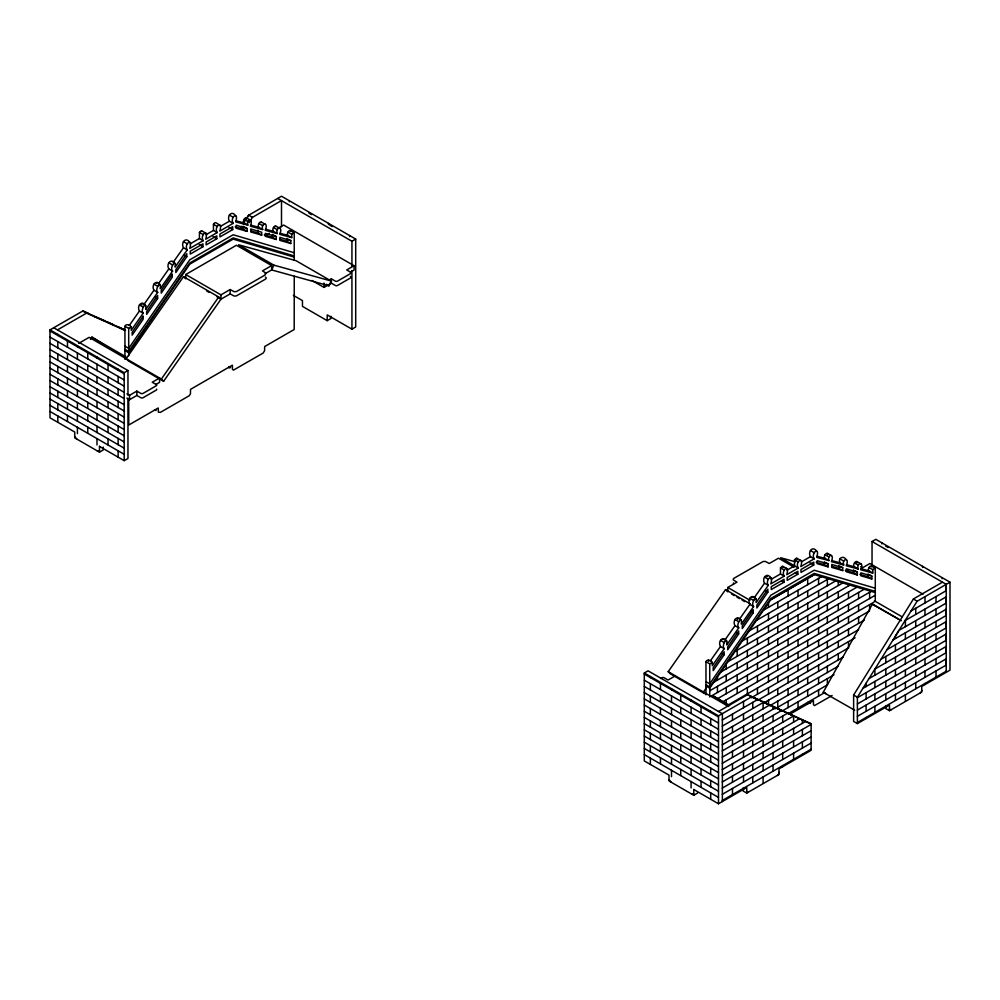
<?xml version="1.0" encoding="UTF-8"?>
<svg xmlns="http://www.w3.org/2000/svg" width="1000" height="1000" viewBox="0 0 1000 1000"><rect width="100%" height="100%" fill="white"/><g stroke="black" fill="none" stroke-linecap="round" stroke-linejoin="round"><path stroke-width="1.5" d="M67.463 421.425L67.463 415.412M67.463 409.025L67.463 403.013M67.463 396.625L67.463 390.613M67.463 371.825L67.463 365.825M67.463 359.425L67.463 353.438M67.463 347.038L67.463 341.037M87.75 433.125L87.75 427.125M87.75 420.737L87.75 414.725M87.75 408.338L87.75 402.325M87.75 383.537L87.75 377.537M87.75 371.138L87.75 365.138M87.75 358.75L87.75 352.75M108.038 370.462L108.038 364.462M660.462 763.787L660.462 757.788M660.462 751.388L660.462 745.387M660.462 738.988L660.462 732.987M660.462 714.2L660.462 708.188M660.462 701.8L660.462 695.8M732.475 794.475L732.475 788.475M732.475 782.075L732.475 776.075M732.475 769.675L732.475 763.675M732.475 757.288L732.475 751.275M732.475 744.887L732.475 738.875M732.475 732.487L732.475 726.488M732.475 720.088L732.475 714.087M747.362 693.975L747.362 687.625M747.362 681.575L747.362 675.225M768.5 704.038L768.5 700.225M768.487 694.175L768.5 687.825M768.487 681.775L768.5 675.425M768.487 669.388L768.5 663.025M777.75 707.138L777.75 701.125M777.75 694.737L777.75 688.725M777.75 682.337L777.75 676.338M777.75 645.15L777.75 639.15M777.75 632.75L777.75 626.75M777.75 620.35L777.75 614.35M777.75 607.962L777.75 601.95M793.6 759.262L793.6 753.188M793.6 746.862L793.6 740.788M793.6 734.463L793.6 728.388M793.6 722.075L793.6 715.987L787.525 713.25L722.262 750.925M798.037 707.825L798.037 701.812M798.037 695.425L798.037 689.412M798.037 683.025L798.037 677.025M798.037 670.625L798.037 664.625M798.037 633.438L798.037 627.438M798.037 621.038L798.037 615.037M798.037 608.638L798.037 602.638M798.037 596.25L798.037 590.237M848.5 647.987L848.5 641.637M848.5 635.588L848.5 629.237M848.5 623.188L848.5 616.838M858.587 598.475L858.6 592.475M869.625 609.725L869.625 604.637M895.45 700.387L895.45 694.375M895.45 687.987L895.45 681.975M895.45 675.588L895.45 669.575M895.45 663.188L895.45 657.188M895.45 650.788L895.45 644.788M915.738 688.675L915.738 682.663M915.738 676.275L915.738 670.263M915.738 663.875L915.738 657.875M915.738 651.475L915.738 645.475M915.738 639.075L915.738 633.075M915.738 626.688L915.738 620.688M915.738 614.288L915.738 608.288M294.25 260.075L294.225 232.787L291.85 233.988L291.725 237.587L279.762 234.375C283.688 224.963 274.85 227.537 277.213 233.55L265.238 230.325C269.163 220.9 260.3 223.525 262.688 229.537L250.387 226.188C253.938 217.113 245.925 219.013 247.838 225.1L235.725 221.912C239.288 210.4 229.325 217.225 233.175 223.363L219.775 231.112C223.337 219.55 213.375 226.513 217.213 232.575L205.725 239.213C209.188 227.138 199.425 235.125 203.175 240.688L189.775 248.425C193.238 236.287 183.463 244.387 187.225 249.913L175.113 267.075C176.337 257.538 169.137 268.312 172.562 271.112L160.263 288.675C161.675 278.8 154.312 289.188 157.713 292.4L145.738 309.462C147.125 299.613 139.787 310.038 143.188 313.225L131.225 330.25L131.225 326.912C130.075 324.475 124.887 323.363 124.938 326.912L124.938 359.375M131.225 326.912L128.7 328.413L128.7 355.65M691.087 701.125L691.087 700.013M875.288 601.425L875.288 568.3L872.887 569.45L872.763 573.05L860.8 569.825C864.725 560.425 855.888 563 858.25 569.012L846.275 565.788C850.2 556.362 841.338 558.975 843.725 565L831.425 561.65C834.975 552.562 826.963 554.475 828.875 560.55L816.762 557.375C820.337 545.862 810.375 552.688 814.212 558.825L800.812 566.562C804.375 555.013 794.425 561.975 798.263 568.038L786.762 574.675C790.225 562.587 780.462 570.588 784.212 576.15L770.812 583.888C774.275 571.75 764.5 579.85 768.263 585.375L756.15 602.537C757.375 593 750.175 603.775 753.6 606.575L741.3 624.125C742.712 614.25 735.362 624.65 738.75 627.863L726.775 644.925C728.162 635.075 720.825 645.5 724.225 648.688L712.262 665.713L712.262 662.375C711.1 659.912 705.938 658.825 705.975 662.375L705.975 694.825M712.262 662.375L709.737 663.875L709.737 697M710.688 711.325L710.688 712.438M922.588 566.35L922.588 567.475M942.175 578.737L942.188 577.663M145.738 305.613C141.675 299.6 136.525 306.275 139.425 311.05L129.238 325.55M160.263 284.788C156.2 278.775 151.05 285.462 153.95 290.238L143.763 304.738M175.113 263.5C171.05 257.488 165.912 264.175 168.8 268.95L158.338 283.875M189.775 242.3C185.712 236.287 180.562 242.963 183.463 247.738L173.162 262.337M726.775 641.062C722.638 634.987 717.625 641.8 720.462 646.513L710.275 661.012M741.3 620.25C737.237 614.237 732.1 620.925 734.987 625.688L724.8 640.2M756.15 598.962C751.912 592.837 747.1 599.738 749.837 604.4L739.375 619.325M770.812 577.762C766.75 571.75 761.6 578.425 764.5 583.2L754.2 597.8M201.962 231.35L201.137 230.763L199.462 232.338L199.412 238.512L190.113 243.888M783 567.587L782.425 566.175L780.5 567.8L780.45 573.975L771.15 579.338M205.95 234.737L213.45 230.413L213.463 224.3L214.587 222.938L215.675 222.613L219.75 225.037M99.475 450.8L97.275 450.887M693.775 794.038L691.75 794.087M57.812 335.513L57.812 334.387M77.412 346.825L77.412 345.7M786.988 570.2L794.488 565.862L794.538 559.637L796.525 558.05L797.025 559.538M220.475 226.35L229.412 221.2C226.475 216.388 231.65 209.7 235.7 215.825M801.513 561.812L810.45 556.65C807.513 551.85 812.688 545.163 816.737 551.287M262.688 229.537L258.925 227.362C256.65 226.325 260.325 219.825 261.45 222.55M277.213 233.55L273.45 231.375C271.188 230.338 274.862 223.863 275.975 226.588M843.725 565L839.963 562.825C837.638 558.088 843.587 554.875 846.25 559.7M858.25 569.012L854.488 566.838C851.425 565.325 857.325 558.438 857.013 562.837M247.838 225.1L244.075 222.925C241.875 221.825 245.6 215.738 246.6 218.412M828.875 560.55L825.113 558.375C822.212 556.788 828.012 550.375 827.638 554.663M291.725 237.587L287.962 235.413C285.587 234.213 289.988 228.238 290.487 231.337M872.763 573.05L869 570.875C866.637 569.663 871.025 563.7 871.525 566.8M185.725 278.875L185.725 274.525L236.438 245.25L271.65 265.587L271.65 269.938L328.988 285.8L331.225 281.012L273.9 265.15L271.65 269.938L265.075 273.738M854.65 710.2L823.225 692.275L872.325 604.212L875.062 605.65M90.512 339.4L91.875 337.113L125.8 356.788M246.337 218.938L248.688 215.162L252.45 217.338L281.5 200.575L281.5 226.8M885.713 708.512L889.488 710.688L889.488 705.062L857.387 723.587L853.625 721.425L853.625 695.013L913.425 598.95L917.113 601.237L950 582.175L875.8 539.338L872.038 541.512L872.038 566.2M243.3 223.825L244.825 221.375M240.3 228.637L241.8 226.238M246.238 219.112L248.688 215.162M249.175 222.6L252.45 217.338M857.387 723.587L857.387 697.188L917.188 601.125M157.637 298.475L146.675 314.3L146.675 311.413L157.637 295.5L157.637 298.475L155.125 297.025M186.8 256.712L175.837 272.538L175.837 269.65L186.8 253.738L186.8 256.712L184.288 255.263M724.15 654.75L713.188 670.575L713.188 667.688L724.15 651.775L724.15 654.75L721.637 653.3M738.675 633.938L727.712 649.762L727.712 646.875L738.675 630.962L738.675 633.938L736.162 632.487M753.25 612.75L742.288 628.575L742.288 625.688L753.25 609.775L753.25 612.75L750.738 611.3M767.837 592.175L756.875 608L756.875 605.1L767.837 589.2L767.837 592.175L765.325 590.725M185.725 274.525L220.95 294.862L220.95 299.212L218.713 297L183.487 276.675L126.15 358.738L128.387 360.938L163.612 381.275L220.95 299.212L230.162 293.888L234.112 296.062L236.388 295.912L265.712 278.988L266.25 277.975L265.462 277M163.612 381.275L161.375 379.062L218.713 297M704.362 693.462L670.45 673.888L668.2 671.688L725.537 589.625L750.325 603.925M706.075 688.225L703.425 692.013L705.662 694.225M733.475 582.913L733.45 584.438M777.212 775.512L777.337 775.438A2.375 1.375 -60 0 0 778.413 774.312A2.7 1.562 -60 0 0 779.013 772.337M920.188 692.962L920.325 692.887A1.925 1.113 -60 0 0 921.175 692L921.275 691.838A2.2 1.275 -60 0 0 921.737 690.263M722.375 801.538L722.375 713.637M103.238 447.088L103.238 449.975L99.475 452.15L74.725 437.863L74.725 432.013L50 417.825L50 329.875L82.888 310.975L88.963 313.712M248.612 215.287L281.5 196.225L355.7 239.062L355.7 327L351.938 329.175L327.2 314.9L327.2 320.662L330.975 318.488M57.525 329.875L86.575 313.113L125.025 330.475M203 246.713L190.238 254.088L190.238 251.188L203 243.825L203 246.713L199.237 244.55M216.812 238.738L206.137 244.913L206.137 242.013L216.812 235.85L216.812 238.738L213.05 236.562M232.712 229.562L219.95 236.925L219.95 234.037L232.712 226.675L232.712 229.562L228.95 227.387M94.6 316.6L104.55 320.75M78.7 343.375L89.15 337.337L161.375 379.062M265.35 235.613L269.262 233.35M278.412 228.062L283.637 225.05L354.062 265.712L354.062 270.062L350.4 272.175M220.95 294.862L230.162 289.538L234.112 291.712L236.388 291.575L265.138 274.975L266 273.087L262.438 270.912L271.65 265.587M50 329.875L124.2 372.713L127.963 370.538L127.963 395.225M277.738 198.475L351.938 241.238L355.7 239.062M126.862 393.812L129.525 395.35L136.862 391.112L140.775 393.363A1.638 0.95 0 0 0 143 393.425L156.325 385.725A1.5 0.862 0 0 0 156.237 384.55L152.238 382.238L159.575 378L159.575 382.35L155.912 384.462M328.913 280.238L331.35 278.825L335.363 281.137A1.5 0.862 0 0 0 337.4 281.188L350.725 273.488A1.638 0.95 0 0 0 350.625 272.2L346.725 269.95L354.062 265.712M126.862 398.162L129.525 399.7L136.862 395.462L140.775 397.713A1.638 0.95 0 0 0 143 397.762L156.325 390.075A1.5 0.862 0 0 0 156.55 389.15M312.05 280.5L324.012 287.413L331.35 283.175L335.363 285.487A1.5 0.862 0 0 0 337.4 285.538L350.725 277.838A1.638 0.95 0 0 0 350.625 276.55L350.412 276.425M99.475 446.388L124.2 460.662L127.963 458.488L127.963 398.312M725.537 589.625L727.775 591.825L727.775 587.475L737 582.15L733.238 579.875L733.475 578.562L763.2 561.475L765.487 561.462L769.262 563.525L778.487 558.2L794.137 567.238M784.038 582.175L771.275 589.538L771.275 586.65L784.038 579.288L784.038 582.175L781.525 580.725M797.85 574.2L787.175 580.363L787.175 577.475L797.85 571.312L797.85 574.2L795.337 572.75M813.75 565.025L800.987 572.388L800.987 569.5L813.75 562.137L813.75 565.025L809.987 562.85M770.688 599.825L814.338 574.612M697.537 793.088L693.775 795.263L669.025 780.975L669.025 775.125L644.3 760.938L644.3 673L648.062 670.825L722.262 713.662M763.562 610.138L821.462 576.712M756.513 620.363L828.512 578.8M660.638 678.5L662.038 677.688A1.5 0.862 0 0 1 664.075 677.75L668.075 680.05L675.413 675.812M846.312 571.3L848.562 570M749.35 630.75L835.675 580.913M742.3 640.962L842.725 582.987M735.138 651.35L849.887 585.1M728.088 661.575L856.938 587.175M720.925 671.963L864.112 589.288M713.863 682.175L871.162 591.362M709.737 690.8L875.288 595.225M711 696.225L874.15 602.025M717.35 698.8L869.625 610.887M722.425 702.025L864.338 620.087M727.45 705.375L858.6 629.663M718.5 711.488L747.55 694.712L811.112 723.9L811.112 750.3L779.013 768.838L779.013 774.463L746.75 793.088L742.987 790.925L742.987 788.1M913.425 598.95L942.475 582.175M644.3 673L718.5 715.837L751.388 696.925L757.463 699.663L722.262 719.987M751.325 697.738L855.1 637.825M911.038 611L946.237 590.675M757.463 700.45L848.5 647.887M722.262 726.137L763.438 702.362L773.05 706.7L773.05 709.062M905.062 620.6L946.237 596.825M764.538 702.513L843.213 657.087M722.262 732.387L769.5 705.113M946.237 603.075L899 630.35L895.45 636.038L895.45 638.4M769.812 705.713L838.3 666.175M722.262 738.538L775.487 707.8L781.55 710.55L722.262 744.775M893.012 639.95L946.237 609.225M775.025 708.85L833.975 674.825M886.95 649.688L946.237 615.462M781.625 711.287L827.362 684.887M880.975 659.287L946.237 621.613M788.088 713.713L824.737 692.55M789.9 714.237L813.45 700.638L813.475 704.737L814.525 705.575L832.1 695.5M722.262 757.175L793.6 715.987M946.237 627.863L874.9 669.05L874.9 675.125M722.262 763.325L799.575 718.688M868.925 678.65L946.237 634.012M722.262 769.575L805.65 721.425L811.112 723.9L747.55 694.712M862.85 688.4L946.237 640.263M722.262 775.725L811.112 724.425M857.387 697.712L946.237 646.413M722.262 781.963L811.112 730.675M857.387 703.962L946.237 652.663M722.262 788.112L811.112 736.825M857.387 710.113L946.237 658.812M722.262 794.362L811.112 743.062M857.387 716.35L946.237 665.062M722.262 800.512L811.112 749.212M857.387 722.5L946.237 671.213M693.775 789.5L718.5 803.775L746.75 787.463L746.75 793.088M889.488 710.688L921.75 692.062L921.75 686.438L950 670.125L950 582.175M891.287 709.65L891.162 709.725A2.375 1.375 -60 0 1 890.088 709.837A2.7 1.562 -60 0 1 889.488 708.562M748.312 792.2L748.175 792.275A1.925 1.113 -60 0 1 747.325 792.387L747.225 792.325A2.2 1.275 -60 0 1 746.762 791.287M230.562 367.525L229.225 367.925L228.65 366.6M330.5 317.775L330.975 316.35M156.1 410.513L154.525 409.637M810.5 703.438L809.688 701.612M236.038 220.812L244.075 222.925M817.075 556.275L825.113 558.375M287.962 235.413L280.038 233.287M869 570.875L861.075 568.737M265.5 229.237L273.45 231.375M846.538 564.7L854.488 566.838M250.763 225.15L258.925 227.362M831.8 560.6L839.963 562.825M795.425 561.825L780.725 557.762L798.263 568.038M280.188 239.363L287.038 241.35L290.8 243.525L290.8 240.637L288.288 239.188M251.088 230.975L257.938 232.95L261.7 235.125L261.7 232.237L250.738 228.988L250.738 231.95L261.7 235.125M264.288 234.925L272.5 237.312L276.275 239.475L276.275 236.588L272.5 234.412L272.5 237.312M235.125 226.838L243.35 229.213L247.113 231.388L247.113 228.487L243.35 226.325L243.35 229.213M290.8 243.525L279.837 240.35L279.837 237.375L290.8 240.637M276.275 239.475L265.312 236.312L265.312 233.337L276.275 236.588M247.113 231.388L236.15 228.212L236.15 225.238L247.113 228.487M859.85 574.425L868.075 576.812L871.838 578.987L871.838 576.087L869.325 574.637M832.125 566.425L838.975 568.413L842.738 570.588L842.738 567.7L840.225 566.25M845.325 570.388L853.55 572.762L857.312 574.938L857.312 572.05L854.8 570.6M816.162 562.288L824.388 564.675L828.15 566.838L828.15 563.95L825.638 562.5M871.838 578.987L860.875 575.812L860.875 572.837L871.838 576.087M842.738 570.588L831.775 567.413L831.775 564.438L842.738 567.7M857.312 574.938L846.35 571.775L846.35 568.8L857.312 572.05M828.15 566.838L817.188 563.675L817.188 560.7L828.15 563.95M294.25 252.763L233.175 234.762L189.775 259.825L128.7 348.35L124.938 346.175M294.25 255.938L233.175 237.938L189.775 262.987L128.7 351.525L124.938 349.35M294.25 257.125L233.175 239.125L189.775 264.175L128.7 352.713L124.938 350.538M875.288 588.225L814.212 570.225L770.812 595.275L709.737 683.812L705.975 681.637M875.288 591.4L814.212 573.4L770.812 598.45L709.737 686.975L705.975 684.812M875.288 592.587L814.212 574.587L770.812 599.637L709.737 688.175L705.975 686M119.025 327.287L125.1 330.037M125.525 330.225L82.812 310.938L86.575 313.113M106.988 321.85L113.05 324.588M823.225 692.275L825.95 693.713M872.325 604.212L901.15 620.638M729.6 705.35L713.337 696.012L728.925 705.863M308.913 213.125L311.5 214.613M329.738 225.138L332.188 226.562M885.65 546.1L888.175 547.55M872.038 541.512L946.237 584.35L946.237 672.3M923.062 594.225L869.9 563.525L862.562 567.762L860.688 566.675M290.475 230.662L294.25 232.838M871.525 566.125L875.288 568.3M287.962 232.075L291.725 234.25M869 567.537L872.763 569.712M275.975 226.112L279.738 228.287M857.013 561.575L860.775 563.75M273.45 227.525L277.213 229.7M854.488 562.987L858.25 565.163M261.45 222.075L265.212 224.25M258.925 223.487L262.688 225.662M839.963 558.95L843.725 561.112M246.588 217.938L250.362 220.1M827.638 553.387L831.4 555.562M244.075 219.35L247.838 221.513M825.113 554.8L828.875 556.975M229.412 215.075L233.175 217.25M810.45 550.538L814.212 552.712M229.412 221.2L233.175 223.363M810.45 556.65L814.212 558.825M331.225 281.012L296 260.675L238.675 244.812L273.9 265.15M326.375 284.288L328.988 285.8M874.4 600.825L902.312 616.938M797.025 558.325L800.788 560.5M873.075 604.412L900.987 620.525M213.463 224.3L217.225 226.475M794.5 559.763L798.263 561.938M213.45 230.413L217.213 232.575M201.962 230.938L205.725 233.113M783 566.4L786.762 568.575M199.438 232.413L203.2 234.587M780.475 567.875L784.237 570.05M199.412 238.512L203.175 240.688M780.45 573.975L784.212 576.15M293.35 295.363L302.462 300.613L302.462 306.375L327.2 320.662M183.487 241.625L187.25 243.8M764.525 577.087L768.288 579.263M183.463 247.738L187.225 249.913M764.5 583.2L768.263 585.375M168.825 262.825L172.587 265M749.862 598.288L753.625 600.462M727.775 587.475L749.95 600.275M168.8 268.95L172.562 271.112M206.6 290.925L209.213 292.425M217.037 296.95L220.95 299.212M731.688 594.087L734.3 595.588M736.912 597.1L739.513 598.6M742.125 600.112L744.737 601.613M749.837 604.4L753.6 606.575M153.975 284.113L157.738 286.288M735.013 619.575L738.775 621.75M153.95 290.238L157.713 292.4M734.987 625.688L738.75 627.863M853.625 695.013L857.387 697.188M139.45 304.938L143.212 307.113M720.487 640.4L724.25 642.575M139.425 311.05L143.188 313.225M720.462 646.513L724.225 648.688M124.938 326.238L128.7 328.413M705.975 661.7L709.737 663.875M668.2 671.688L728.575 706.513M127.963 370.538L53.762 327.775M50 330.95L124.2 373.787M644.3 674.075L718.5 716.9M50 337.1L124.2 379.938M644.3 680.212L718.5 723.05M50 343.35L124.2 386.188M644.3 686.462L718.5 729.3M50 349.5L124.2 392.337M644.3 692.613L718.5 735.45M50 355.737L124.2 398.575M644.3 698.863L718.5 741.7M50 361.887L124.2 404.725M644.3 705.013L718.5 747.85M50 368.137L124.2 410.975M644.3 711.263L718.5 754.1M50 374.288L124.2 417.125M644.3 717.4L718.5 760.238M50 380.538L124.2 423.375M644.3 723.65L718.5 766.488M50 386.688L124.2 429.525M644.3 729.8L718.5 772.638M50 392.938L124.2 435.775M644.3 736.05L718.5 778.888M50 399.087L124.2 441.925M644.3 742.2L718.5 785.037M50 405.337L124.2 448.175M644.3 748.45L718.5 791.287M50 411.488L124.2 454.325M644.3 754.6L718.5 797.438M671.225 782.237L669.025 779.638M76.75 439.038L74.725 436.625M91.875 337.113L103.513 344.475M752.262 596.675L752.387 597.413M183.487 276.675L184.975 278.137M708.45 660.138L708.5 661.325M722.962 638.837L723.012 639.575M289.312 200.738L289.325 201.812M874.9 681.45L874.9 687.525M874.9 693.85L874.9 699.925M874.9 706.237L874.9 712.325M838.3 591.788L838.3 597.788M838.3 604.188L838.3 610.188M838.3 641.375L838.3 647.375M838.3 653.775L838.3 659.775M827.362 629.038L827.362 635.388M827.362 641.438L827.362 647.788M827.362 653.838L827.362 660.188M827.362 666.237L827.362 672.588M827.362 678.637L827.362 684.975M757.463 626.062L757.463 632.062M757.463 638.462L757.463 644.463M757.463 650.863L757.463 656.862M757.463 688.05L757.463 694.05M737.175 650.175L737.175 656.175M737.175 662.575L737.175 668.575M726.237 687.425L726.237 693.775M726.237 699.825L726.237 704.9M701.038 706.825L701.038 712.825M701.038 719.225L701.038 725.225M701.038 731.612L701.038 737.625M701.038 756.413L701.038 762.412M701.038 768.812L701.038 774.812M701.038 781.2L701.038 787.212M660.462 683.4L660.462 689.4M946.125 584.462L946.125 590.837M946.125 596.862L946.125 603.237M946.125 609.263L946.125 615.638M946.125 621.663L946.125 628.025M946.125 634.062L946.125 640.425M946.125 646.45L946.125 652.825M946.125 658.85L946.125 665.225M946.125 671.275L946.125 672.362M936.025 596.575L936.025 602.575M936.025 608.975L936.025 614.975M936.025 621.362L936.025 627.362M936.025 633.763L936.025 639.763M936.025 646.162L936.025 652.163M936.025 658.55L936.025 664.562M936.025 670.95L936.025 676.963M924.987 596.663L924.987 603.038M924.987 609.062L924.987 615.438M924.987 621.462L924.987 627.825M924.987 633.862L924.987 640.225M924.987 646.25L924.987 652.625M924.987 658.65L924.987 665.025M924.987 671.05L924.987 677.425M924.987 683.475L924.987 684.562M905.4 620.325L905.4 626.7M905.4 632.725L905.4 639.1M905.4 645.125L905.4 651.488M905.4 657.525L905.4 663.888M905.4 669.925L905.4 676.287M905.4 682.312L905.4 688.688M905.4 694.712L905.4 701.087M885.812 656.438L885.812 662.8M885.812 668.838L885.812 675.2M885.812 681.237L885.812 687.6M885.812 693.625L885.812 700M885.8 706.025L885.8 707.188M881.862 542.837L881.862 543.913M869.625 592.225L869.625 598.6M868.075 573.913L868.075 576.812M866.112 683.162L866.112 686.612M866.112 692.65L866.112 699.013M866.112 705.037L866.112 711.413M866.112 717.463L866.112 718.55M858.587 604.862L858.587 610.875M858.587 617.263L858.587 623.275M853.55 569.875L853.55 572.762M848.5 584.688L848.5 586M848.5 592.025L848.5 598.4M848.5 604.425L848.5 610.8M838.975 565.525L838.975 568.413M838.3 581.688L838.3 585.4M838.3 616.575L838.3 622.587M838.3 628.975L838.3 634.987M827.362 579.425L827.362 585.8M827.362 591.825L827.362 598.2M827.362 604.225L827.362 610.6M827.362 616.625L827.362 622.987M824.388 561.775L824.388 564.675M818.587 578.375L818.587 584.462M818.587 590.775L818.587 596.85M818.587 603.175L818.587 609.25M818.587 615.575L818.587 621.65M818.587 627.962L818.587 634.05M818.587 640.362L818.587 646.45M818.587 652.763L818.587 658.838M818.587 665.163L818.587 671.237M818.587 677.562L818.587 683.637M818.587 689.95L818.587 696.038M807.675 578.35L807.675 584.725M807.675 590.75L807.675 597.125M807.675 603.15L807.675 609.525M807.675 615.55L807.675 621.912M807.675 627.95L807.675 634.312M807.675 640.337L807.675 646.712M807.675 652.738L807.675 659.112M807.675 665.138L807.675 671.513M807.675 677.537L807.675 683.9M807.675 689.938L807.675 696.3M807.675 702.325L807.675 703.975M802.387 719.95L802.387 723.413M802.387 729.438L802.387 735.812M802.387 741.838L802.387 748.213M802.387 754.262L802.387 755.35M798.037 639.825L798.037 645.837M798.037 652.225L798.037 658.238M788.088 589.663L788.088 596.038M788.088 602.062L788.088 608.438M788.088 614.462L788.088 620.837M788.088 626.862L788.088 633.225M788.088 639.263L788.088 645.625M788.088 651.65L788.088 658.025M788.088 664.05L788.088 670.425M788.088 676.45L788.088 682.825M788.088 688.85L788.088 695.212M788.088 701.25L788.088 707.613M782.688 715.962L782.688 722.337M782.688 728.363L782.688 734.737M782.688 740.763L782.688 747.138M782.688 753.162L782.688 759.525M782.7 765.562L782.7 766.712M777.75 651.538L777.75 657.55M777.75 663.938L777.75 669.95M773.05 715.45L773.05 721.462M773.05 727.85L773.05 733.863M773.05 740.25L773.05 746.25M773.05 752.65L773.05 758.65M773.05 765.05L773.05 771.05M768.5 603L768.5 607.4M768.487 613.425L768.487 619.788M768.487 625.825L768.487 632.188M768.487 638.212L768.487 644.587M768.487 650.612L768.487 656.988M767.05 575.588L767.05 576.663M763.1 702.487L763.1 708.85M763.1 714.887L763.1 721.25M763.1 727.275L763.1 733.65M763.1 739.675L763.1 746.05M763.1 752.075L763.1 758.45M763.1 764.475L763.1 770.837M763.1 776.875L763.1 783.238M757.463 619L757.463 619.675M757.463 663.25L757.463 669.262M757.463 675.65L757.463 681.663M752.763 702.375L752.763 708.375M752.763 714.775L752.763 720.775M752.763 727.163L752.763 733.175M752.763 739.562L752.763 745.575M752.763 751.963L752.763 757.962M752.763 764.362L752.763 770.362M752.763 776.762L752.763 782.763M747.362 638.013L747.362 644.388M747.362 650.413L747.362 656.787M747.362 662.812L747.362 669.188M743.512 701.45L743.512 707.812M743.512 713.838L743.512 720.212M743.512 726.237L743.512 732.613M743.512 738.637L743.512 745.013M743.512 751.038L743.512 757.4M743.512 763.438L743.512 769.8M743.512 775.825L743.512 782.2M743.512 788.25L743.512 789.338M737.537 618.075L737.537 619.388M737.175 674.963L737.175 680.975M737.175 687.362L737.175 693.375M726.237 664.25L726.237 668.975M726.237 675.013L726.237 681.375M718.5 715.837L718.5 803.775M717.45 676.975L717.45 680.037M717.45 686.35L717.45 692.438M710.688 718.475L710.688 724.837M710.688 730.863L710.688 737.237M710.688 743.263L710.688 749.638M710.688 755.662L710.688 762.025M710.688 768.062L710.688 774.425M710.688 780.462L710.688 786.825M710.688 792.85L710.688 799.225M701.038 744.013L701.038 750.013M693.775 789.412L693.775 795.263M691.087 707.163L691.087 713.525M691.087 719.55L691.087 725.925M691.087 731.95L691.087 738.325M691.087 744.35L691.087 750.713M691.087 756.75L691.087 763.112M691.087 769.15L691.087 775.512M691.087 781.538L691.087 787.913M680.75 695.113L680.75 701.112M680.75 707.513L680.75 713.512M680.75 719.9L680.75 725.913M680.75 732.3L680.75 738.3M680.75 744.7L680.75 750.7M680.75 757.1L680.75 763.1M680.75 769.488L680.75 775.5M671.5 688.7L671.5 689.862M671.5 695.888L671.5 702.262M671.5 708.288L671.5 714.663M671.5 720.688L671.5 727.05M671.5 733.088L671.5 739.45M671.5 745.475L671.5 751.85M671.5 757.875L671.5 764.25M671.5 770.275L671.5 776.65M660.462 720.588L660.462 726.587M650.362 676.5L650.362 677.663M650.362 683.688L650.362 690.062M650.362 696.087L650.362 702.463M650.362 708.487L650.362 714.862M650.362 720.888L650.362 727.25M650.362 733.288L650.362 739.65M650.362 745.675L650.362 752.05M650.362 758.075L650.362 764.45M351.938 241.238L351.938 265.925M351.938 270.55L351.938 329.175M349.637 235.562L349.637 236.637M331.35 278.825L331.35 283.175M328.5 223.363L328.5 224.525M324.012 283.062L324.012 287.413M294.25 276.212L294.2 329.5L264.675 346.55L264.575 350.838L263.087 353.088L233.487 370.125L232.425 369.275L232.413 365.175L190.538 389.35L190.45 393.85L189.188 395.763L160.438 412.35L158.375 412.163L158.262 407.987L128.75 425.025L128.7 398.95M287.038 238.463L287.038 241.35M257.938 230.062L257.938 232.95M230.162 289.538L230.162 293.888M156.5 282.613L156.5 283.3M141.975 303.438L141.975 304.738M136.862 391.112L136.862 395.462M129.525 395.35L129.525 399.7M124.2 372.713L124.2 460.662M118.138 369.212L118.138 370.375M118.138 376.413L118.138 382.775M118.138 388.8L118.138 395.175M118.138 401.2L118.138 407.575M118.138 413.6L118.138 419.975M118.138 426L118.138 432.362M118.138 438.4L118.138 444.762M118.138 450.8L118.138 457.163M108.038 376.85L108.038 382.85M108.038 389.25L108.038 395.25M108.038 401.65L108.038 407.65M108.038 414.038L108.038 420.05M108.038 426.438L108.038 432.45M108.038 438.837L108.038 444.837M99.475 446.287L99.475 452.15M97 357.013L97 358.188M97 364.212L97 370.575M97 376.613L97 382.975M97 389L97 395.375M97 401.4L97 407.775M97 413.8L97 420.175M97 426.2L97 432.562M97 438.6L97 444.963M87.75 389.938L87.75 395.938M77.412 352.85L77.412 359.225M77.412 365.25L77.412 371.625M77.412 377.65L77.412 384.012M77.412 390.05L77.412 396.413M77.412 402.438L77.412 408.812M77.412 414.837L77.412 421.213M77.412 427.238L77.412 433.612M67.463 378.225L67.463 384.225M57.812 341.538L57.812 347.912M57.812 353.938L57.812 360.312M57.812 366.337L57.812 372.7M57.812 378.738L57.812 385.1M57.812 391.125L57.812 397.5M57.812 403.525L57.812 409.9M57.812 415.925L57.812 422.3M143.112 316.325L132.15 332.225L132.15 335.112L143.112 319.288L143.112 316.325M172.213 274.325L161.25 290.225L161.25 293.113L172.213 277.288L172.213 274.325"/></g></svg>
